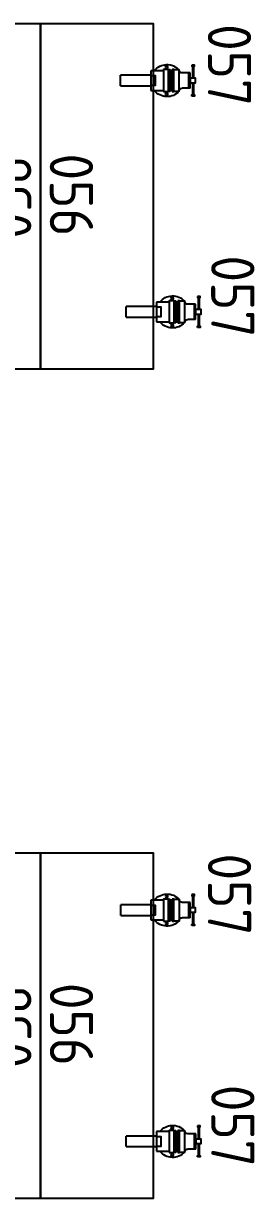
# Model space of a CAD drawing. Header units: millimetres. Extents: x 18768 to 1484868, y -11027 to 520152.
# Drawn here: x 1379301 to 1380636, y 250860 to 257660 of the extents above; entities that cross this region are included whole.
import ezdxf
from ezdxf.enums import TextEntityAlignment as Align

# ---------------------------------------------------------------- set-up
doc = ezdxf.new("R2010")
doc.units = ezdxf.units.MM
doc.layers.add('L025-TEXTO', color=7, linetype='Continuous')
doc.layers.add('L035-ARRANJO-EXISTENTE', color=180, linetype='Continuous')
doc.styles.add('ISO-CP--25', font='isocp.shx', dxfattribs={"height": 250})

# ---------------------------------------------------------------- blocks, each defined once
blk = doc.blocks.new('BL_SENAI_id9310100290')
at = {"layer": 'L035-ARRANJO-EXISTENTE', "color": 0}
for p, q in [((-340.2, 112.3), (-340.2, 226.9)), ((-340.2, 226.9), (-271.9, 226.9)), ((-228.5, 233.1), (-238.2, 233.1)), ((-238.2, 219.4), (-238.2, 106.1)), ((-228.5, 106.1), (-228.5, 233.1)), ((-217.2, 106.1), (-217.2, 233.1)), ((-217.2, 233.1), (-207.4, 233.1)), ((-207.4, 219.4), (-207.4, 106.1)), ((-113.8, 214.1), (-159.2, 214.1)), ((-121.2, 214.1), (-121.2, 125)), ((-113.8, 214.1), (-113.8, 125)), ((-515.2, 200.2), (-515.2, 138.9)), ((-515.2, 200.2), (-340.2, 200.2)), ((-340.2, 138.9), (-515.2, 138.9)), ((-178.1, 144.2), (-178.1, 194.9)), ((-271.9, 112.3), (-340.2, 112.3)), ((-238.2, 106.1), (-228.5, 106.1)), ((-207.4, 106.1), (-217.2, 106.1)), ((-113.8, 125), (-159.2, 125))]:
    blk.add_line(p, q, dxfattribs=at)
for points in [[(-267.5, 233.1), (-238.2, 233.1), (-238.2, 106.1), (-267.5, 106.1)], [(-178.1, 233.1), (-207.4, 233.1), (-207.4, 106.1), (-178.1, 106.1)], [(-103.8, 259.2), (-103.8, 252.4), (-88.1, 252.4), (-88.1, 259.2)], [(-340.2, 142.5), (-340.2, 196.6), (-314, 196.6), (-314, 142.5)], [(-113.8, 156.2), (-113.8, 182.6), (-82.7, 182.6), (-82.7, 156.2)], [(-103.8, 79.5), (-103.8, 86.4), (-88.1, 86.4), (-88.1, 79.5)]]:
    blk.add_lwpolyline(points, close=True, dxfattribs=at)
for points in [[(-99.4, 182.6), (-99.4, 252.4), (-92.5, 252.4), (-92.5, 182.6)], [(-92.5, 156.2), (-92.5, 86.4), (-99.4, 86.4), (-99.4, 156.2)]]:
    blk.add_lwpolyline(points, dxfattribs=at)
for centre in [(-249.6, 247.5), (-249.6, 91.6)]:
    blk.add_circle(centre, 7.45, dxfattribs=at)
for centre, radius, start, end in [((-247.4, 169.6), 92.8, 41.73855, 141.87067), ((-271.9, 231.2), 4.33, 270, 0), ((-159.2, 233.1), 19, 180, 270), ((-247.4, 169.6), 92.8, 218.12933, 318.26145), ((-271.9, 107.9), 4.33, 0, 90), ((-159.2, 106.1), 19, 90, 180)]:
    blk.add_arc(centre, radius, start, end, dxfattribs=at)
at = {"layer": 'L025-TEXTO', "style": 'ISO-CP--25'}
blk.add_attdef('rmp_mt_codmaterial', (15, 15), '', height=40, dxfattribs=at)
at = {"layer": 'L025-TEXTO', "style": 'ISO-CP--25', "flags": 1}
for tag in ['rmp_mt_nomeunid', 'rmp_mt_potencia', 'rmp_mt_cod']:
    blk.add_attdef(tag, (15, 15), '', height=40, dxfattribs=at)
blk = doc.blocks.new('BL_SENAI_id9320240650')
at = {"layer": 'L035-ARRANJO-EXISTENTE', "color": 0}
blk.add_lwpolyline([(-595.4, 399.1), (-595.4, -250.9), (1404.6, -250.9), (1404.6, 399.1)], close=True, dxfattribs=at)
at = {"layer": 'L025-TEXTO', "style": 'ISO-CP--25'}
blk.add_attdef('rmp_mt_codmaterial', (15, 15), '', height=40, dxfattribs=at)
at = {"layer": 'L025-TEXTO', "style": 'ISO-CP--25', "flags": 1}
for tag in ['rmp_mt_nomeunid', 'rmp_mt_potencia', 'rmp_mt_cod']:
    blk.add_attdef(tag, (15, 15), '', height=40, dxfattribs=at)

msp = doc.modelspace()

# ---------------------------------------------------------------- block references
at = {"layer": 'L035-ARRANJO-EXISTENTE'}
ref = msp.add_blockref('BL_SENAI_id9320240650', (1379000.601, 256255.374), dxfattribs=dict(at, xscale=-1, rotation=270))
ref.add_attrib('rmp_mt_codmaterial', '056', dxfattribs={"layer": 'L025-TEXTO', "height": 250, "rotation": 90, "style": 'ISO-CP--25'}).set_placement((1379346.322, 256652.313), align=Align.CENTER)
ref = msp.add_blockref('BL_SENAI_id9320240650', (1379798.761, 257064.633), dxfattribs=dict(at, xscale=-1, rotation=90))
ref.add_attrib('rmp_mt_codmaterial', '056', dxfattribs={"layer": 'L025-TEXTO', "height": 250, "rotation": 270, "style": 'ISO-CP--25'}).set_placement((1379453.04, 256667.694), align=Align.CENTER)
ref = msp.add_blockref('BL_SENAI_id9310100290', (1380377.849, 257498.935), dxfattribs=dict(at, xscale=-1, rotation=180))
ref.add_attrib('rmp_mt_codmaterial', '057', dxfattribs={"layer": 'L025-TEXTO', "height": 250, "rotation": 270, "style": 'ISO-CP--25'}).set_placement((1380366.591, 257419.404), align=Align.CENTER)
ref = msp.add_blockref('BL_SENAI_id9310100290', (1380409.849, 256160.195), dxfattribs=dict(at, xscale=-1, rotation=180))
ref.add_attrib('rmp_mt_codmaterial', '057', dxfattribs={"layer": 'L025-TEXTO', "height": 250, "rotation": 270, "style": 'ISO-CP--25'}).set_placement((1380385.625, 256080.664), align=Align.CENTER)
ref = msp.add_blockref('BL_SENAI_id9320240650', (1379000.92, 251455.371), dxfattribs=dict(at, xscale=-1, rotation=270))
ref.add_attrib('rmp_mt_codmaterial', '056', dxfattribs={"layer": 'L025-TEXTO', "height": 250, "rotation": 90, "style": 'ISO-CP--25'}).set_placement((1379346.641, 251852.309), align=Align.CENTER)
ref = msp.add_blockref('BL_SENAI_id9320240650', (1379799.08, 252264.629), dxfattribs=dict(at, xscale=-1, rotation=90))
ref.add_attrib('rmp_mt_codmaterial', '056', dxfattribs={"layer": 'L025-TEXTO', "height": 250, "rotation": 270, "style": 'ISO-CP--25'}).set_placement((1379453.359, 251867.691), align=Align.CENTER)
ref = msp.add_blockref('BL_SENAI_id9310100290', (1380378.168, 252698.932), dxfattribs=dict(at, xscale=-1, rotation=180))
ref.add_attrib('rmp_mt_codmaterial', '057', dxfattribs={"layer": 'L025-TEXTO', "height": 250, "rotation": 270, "style": 'ISO-CP--25'}).set_placement((1380366.91, 252619.401), align=Align.CENTER)
ref = msp.add_blockref('BL_SENAI_id9310100290', (1380410.168, 251360.192), dxfattribs=dict(at, xscale=-1, rotation=180))
ref.add_attrib('rmp_mt_codmaterial', '057', dxfattribs={"layer": 'L025-TEXTO', "height": 250, "rotation": 270, "style": 'ISO-CP--25'}).set_placement((1380385.944, 251280.661), align=Align.CENTER)

doc.saveas('drawing.dxf')
